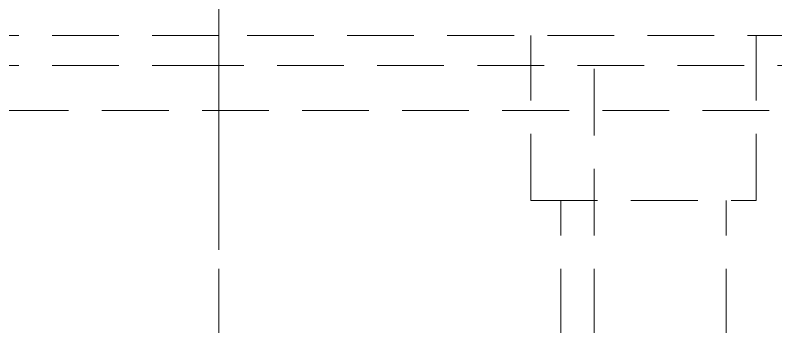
# Model space of a CAD drawing. Header units: millimetres. Extents: x -4200 to 3581, y -7493 to -4075.
# Drawn here: x -3758.9 to -3708.2, y -6855.3 to -6834.6 of the extents above; entities that cross this region are included whole.
import ezdxf

# ---------------------------------------------------------------- set-up
doc = ezdxf.new("R2010")
doc.units = ezdxf.units.MM
doc.header["$LTSCALE"] = 0.7
doc.linetypes.add('CENTER2', pattern=[28.575, 19.05, -3.175, 3.175, -3.175])
doc.linetypes.add('HIDDEN', pattern=[9.525, 6.35, -3.175])
doc.layers.add('cen lines', color=40, linetype='Continuous')

# ---------------------------------------------------------------- blocks, each defined once
blk = doc.blocks.new('*U89')
at = {"layer": 'cen lines', "color": 0, "linetype": 'CENTER2', "lineweight": 9, "transparency": 16777216}
blk.add_line((0, 193.5), (0, -193.5), dxfattribs=at)

msp = doc.modelspace()

# ---------------------------------------------------------------- linework, layer by layer
at = {"color": 3, "linetype": 'HIDDEN', "lineweight": 0}
for p, q in [((-3745.302, -6835.928), (-3798.302, -6835.928)), ((-3692.302, -6835.928), (-3745.302, -6835.928)), ((-3745.302, -6835.928), (-3745.302, -6837.928)), ((-3724.517, -6846.928), (-3724.517, -6835.928)), ((-3720.302, -6855.928), (-3720.302, -6835.928)), ((-3709.517, -6846.928), (-3709.517, -6835.928)), ((-3745.302, -6837.928), (-3800.302, -6837.928)), ((-3690.302, -6837.928), (-3745.302, -6837.928)), ((-3745.302, -6855.928), (-3745.302, -6837.928)), ((-3655.302, -6840.928), (-3835.302, -6840.928)), ((-3724.517, -6846.928), (-3709.517, -6846.928)), ((-3722.517, -6855.928), (-3722.517, -6846.928)), ((-3711.517, -6855.928), (-3711.517, -6846.928))]:
    msp.add_line(p, q, dxfattribs=at)

# ---------------------------------------------------------------- block references
at = {"layer": 'cen lines', "linetype": 'CENTER2', "lineweight": 9}
msp.add_blockref('*U89', (-3745.302, -7005.928), dxfattribs=at)

doc.saveas('drawing.dxf')
